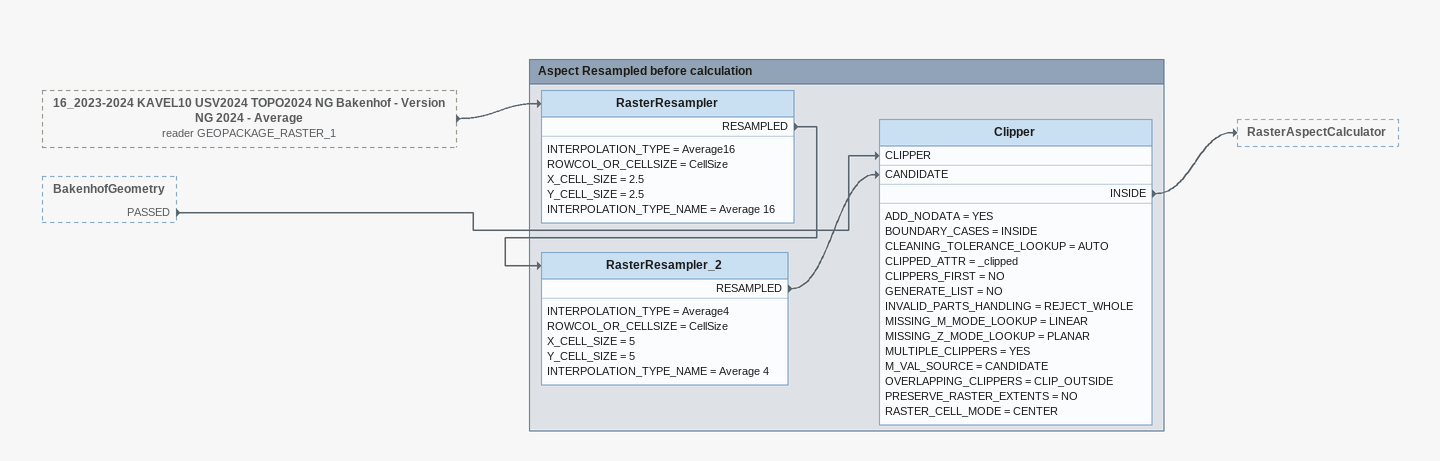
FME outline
16_2023-2024 KAVEL10 USV2024 TOPO2024 NG Bakenhof - Version NG 2024 - Average (reader GEOPACKAGE_RASTER_1) [outside]
    -> RasterResampler
BakenhofGeometry [outside]
    PASSED -> Clipper [CLIPPER]

Bookmark: Aspect Resampled before calculation
RasterResampler
    INTERPOLATION_TYPE = Average16
    ROWCOL_OR_CELLSIZE = CellSize
    X_CELL_SIZE = 2.5
    Y_CELL_SIZE = 2.5
    INTERPOLATION_TYPE_NAME = Average 16
    RESAMPLED -> RasterResampler_2
RasterResampler_2
    INTERPOLATION_TYPE = Average4
    ROWCOL_OR_CELLSIZE = CellSize
    X_CELL_SIZE = 5
    Y_CELL_SIZE = 5
    INTERPOLATION_TYPE_NAME = Average 4
    RESAMPLED -> Clipper [CANDIDATE]
Clipper
    ADD_NODATA = YES
    BOUNDARY_CASES = INSIDE
    CLEANING_TOLERANCE_LOOKUP = AUTO
    CLIPPED_ATTR = _clipped
    CLIPPERS_FIRST = NO
    GENERATE_LIST = NO
    INVALID_PARTS_HANDLING = REJECT_WHOLE
    MISSING_M_MODE_LOOKUP = LINEAR
    MISSING_Z_MODE_LOOKUP = PLANAR
    MULTIPLE_CLIPPERS = YES
    M_VAL_SOURCE = CANDIDATE
    OVERLAPPING_CLIPPERS = CLIP_OUTSIDE
    PRESERVE_RASTER_EXTENTS = NO
    RASTER_CELL_MODE = CENTER
    INSIDE -> RasterAspectCalculator
